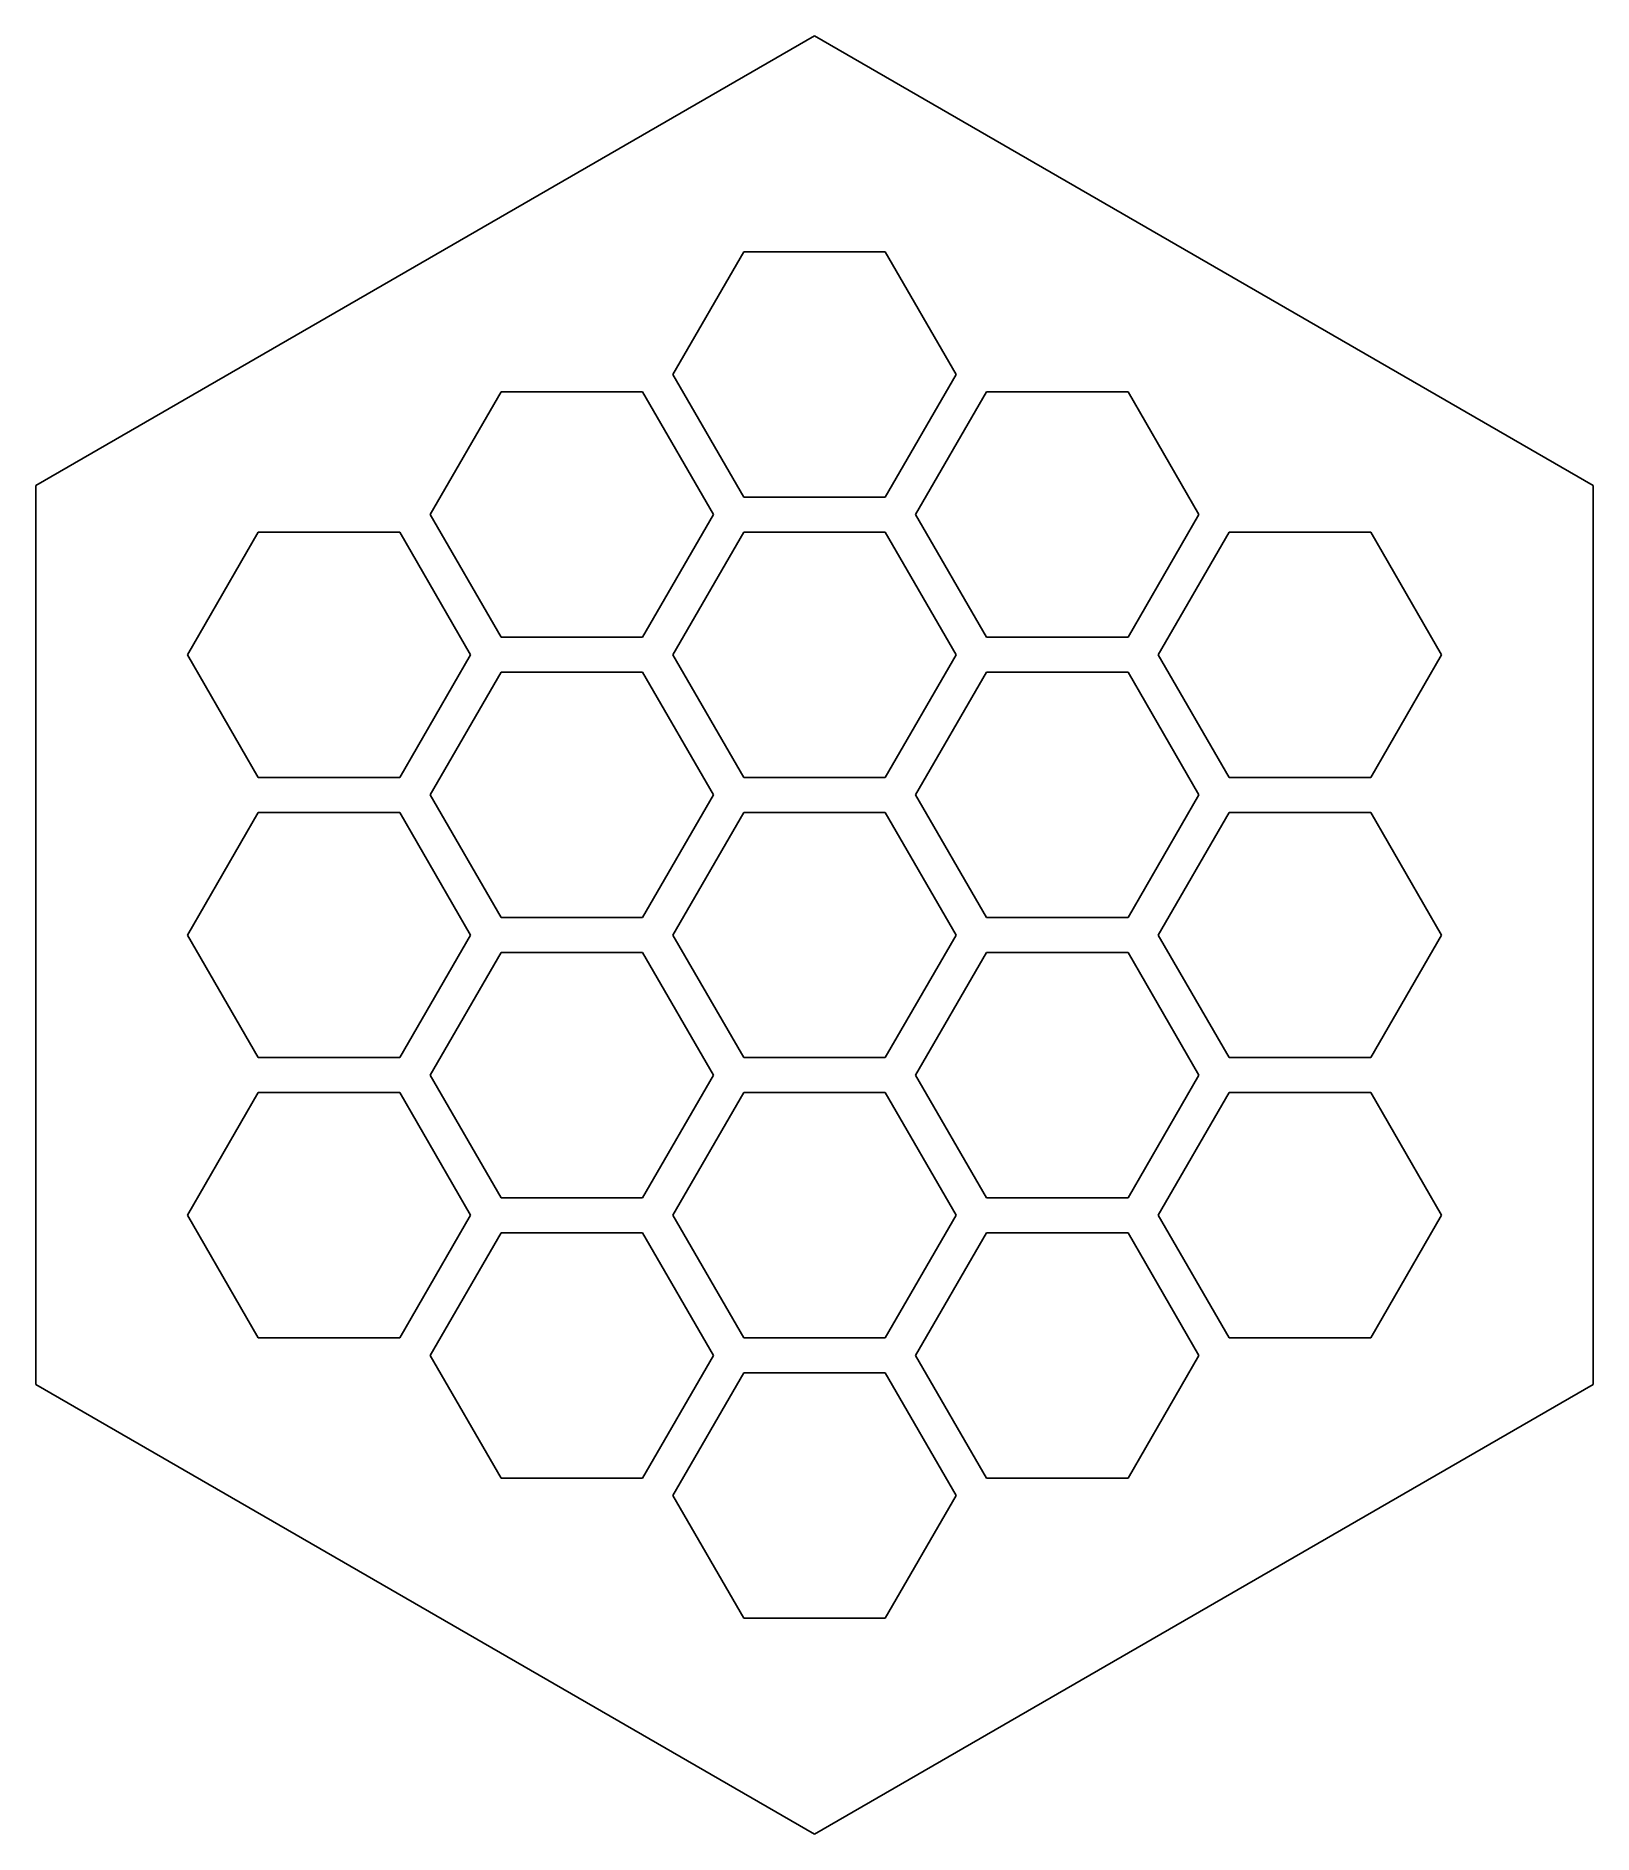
# Model space of a CAD drawing. Header units: millimetres. Extents: x -69 to 131, y -133 to 97.
import ezdxf

# ---------------------------------------------------------------- set-up
doc = ezdxf.new("R2010")
doc.units = ezdxf.units.MM
doc.layers.add('Body', color=7, linetype='CONTINUOUS')

msp = doc.modelspace()

# ---------------------------------------------------------------- linework, layer by layer
at = {"layer": 'Body'}
for p, q in [((31.18, 97.47), (-68.82, 39.74)), ((31.18, 97.47, -4), (-68.82, 39.74, -4)), ((31.18, 97.47), (-68.82, 39.74)), ((31.18, 97.47, -4), (-68.82, 39.74, -4)), ((31.18, 97.47), (31.18, 97.47, -4)), ((131.18, 39.74), (31.18, 97.47)), ((131.18, 39.74, -4), (31.18, 97.47, -4)), ((31.18, 97.47), (31.18, 97.47, -4)), ((131.18, 39.74), (31.18, 97.47)), ((131.18, 39.74, -4), (31.18, 97.47, -4)), ((22.08, 69.75), (12.99, 54)), ((22.08, 69.75, -4), (12.99, 54, -4)), ((22.08, 69.75), (12.99, 54)), ((22.08, 69.75, -4), (12.99, 54, -4)), ((22.08, 69.75), (22.08, 69.75, -4)), ((40.27, 69.75), (22.08, 69.75)), ((40.27, 69.75, -4), (22.08, 69.75, -4)), ((22.08, 69.75), (22.08, 69.75, -4)), ((40.27, 69.75), (22.08, 69.75)), ((40.27, 69.75, -4), (22.08, 69.75, -4)), ((40.27, 69.75), (40.27, 69.75, -4)), ((49.36, 54), (40.27, 69.75)), ((49.36, 54, -4), (40.27, 69.75, -4)), ((40.27, 69.75), (40.27, 69.75, -4)), ((49.36, 54), (40.27, 69.75)), ((49.36, 54, -4), (40.27, 69.75, -4)), ((12.99, 54), (12.99, 54, -4)), ((12.99, 54), (12.99, 54, -4)), ((12.99, 54), (22.08, 38.25)), ((12.99, 54, -4), (22.08, 38.25, -4)), ((12.99, 54), (22.08, 38.25)), ((12.99, 54, -4), (22.08, 38.25, -4)), ((40.27, 38.25), (49.36, 54)), ((40.27, 38.25, -4), (49.36, 54, -4)), ((40.27, 38.25), (49.36, 54)), ((40.27, 38.25, -4), (49.36, 54, -4)), ((49.36, 54), (49.36, 54, -4)), ((49.36, 54), (49.36, 54, -4)), ((-9.09, 51.75), (-18.19, 36)), ((-9.09, 51.75, -4), (-18.19, 36, -4)), ((-9.09, 51.75), (-18.19, 36)), ((-9.09, 51.75, -4), (-18.19, 36, -4)), ((-9.09, 51.75), (-9.09, 51.75, -4)), ((9.09, 51.75), (-9.09, 51.75)), ((9.09, 51.75, -4), (-9.09, 51.75, -4)), ((-9.09, 51.75), (-9.09, 51.75, -4)), ((9.09, 51.75), (-9.09, 51.75)), ((9.09, 51.75, -4), (-9.09, 51.75, -4)), ((9.09, 51.75), (9.09, 51.75, -4)), ((18.19, 36), (9.09, 51.75)), ((18.19, 36, -4), (9.09, 51.75, -4)), ((9.09, 51.75), (9.09, 51.75, -4)), ((18.19, 36), (9.09, 51.75)), ((18.19, 36, -4), (9.09, 51.75, -4)), ((53.26, 51.75), (44.17, 36)), ((53.26, 51.75, -4), (44.17, 36, -4)), ((53.26, 51.75), (44.17, 36)), ((53.26, 51.75, -4), (44.17, 36, -4)), ((53.26, 51.75), (53.26, 51.75, -4)), ((71.45, 51.75), (53.26, 51.75)), ((71.45, 51.75, -4), (53.26, 51.75, -4)), ((53.26, 51.75), (53.26, 51.75, -4)), ((71.45, 51.75), (53.26, 51.75)), ((71.45, 51.75, -4), (53.26, 51.75, -4)), ((71.45, 51.75), (71.45, 51.75, -4)), ((80.54, 36), (71.45, 51.75)), ((80.54, 36, -4), (71.45, 51.75, -4)), ((71.45, 51.75), (71.45, 51.75, -4)), ((80.54, 36), (71.45, 51.75)), ((80.54, 36, -4), (71.45, 51.75, -4)), ((-68.82, 39.74), (-68.82, 39.74, -4)), ((-68.82, 39.74), (-68.82, 39.74, -4)), ((-68.82, 39.74), (-68.82, -75.74)), ((-68.82, 39.74, -4), (-68.82, -75.74, -4)), ((-68.82, 39.74), (-68.82, -75.74)), ((-68.82, 39.74, -4), (-68.82, -75.74, -4)), ((131.18, 39.74), (131.18, 39.74, -4)), ((131.18, 39.74), (131.18, 39.74, -4)), ((131.18, -75.74), (131.18, 39.74)), ((131.18, -75.74, -4), (131.18, 39.74, -4)), ((131.18, -75.74), (131.18, 39.74)), ((131.18, -75.74, -4), (131.18, 39.74, -4)), ((22.08, 38.25), (22.08, 38.25, -4)), ((22.08, 38.25), (22.08, 38.25, -4)), ((22.08, 38.25), (40.27, 38.25)), ((22.08, 38.25, -4), (40.27, 38.25, -4)), ((22.08, 38.25), (40.27, 38.25)), ((22.08, 38.25, -4), (40.27, 38.25, -4)), ((40.27, 38.25), (40.27, 38.25, -4)), ((40.27, 38.25), (40.27, 38.25, -4)), ((-18.19, 36), (-18.19, 36, -4)), ((-18.19, 36), (-18.19, 36, -4)), ((-18.19, 36), (-9.09, 20.25)), ((-18.19, 36, -4), (-9.09, 20.25, -4)), ((-18.19, 36), (-9.09, 20.25)), ((-18.19, 36, -4), (-9.09, 20.25, -4)), ((9.09, 20.25), (18.19, 36)), ((9.09, 20.25, -4), (18.19, 36, -4)), ((9.09, 20.25), (18.19, 36)), ((9.09, 20.25, -4), (18.19, 36, -4)), ((18.19, 36), (18.19, 36, -4)), ((18.19, 36), (18.19, 36, -4)), ((44.17, 36), (44.17, 36, -4)), ((44.17, 36), (44.17, 36, -4)), ((44.17, 36), (53.26, 20.25)), ((44.17, 36, -4), (53.26, 20.25, -4)), ((44.17, 36), (53.26, 20.25)), ((44.17, 36, -4), (53.26, 20.25, -4)), ((71.45, 20.25), (80.54, 36)), ((71.45, 20.25, -4), (80.54, 36, -4)), ((71.45, 20.25), (80.54, 36)), ((71.45, 20.25, -4), (80.54, 36, -4)), ((80.54, 36), (80.54, 36, -4)), ((80.54, 36), (80.54, 36, -4)), ((-40.27, 33.75), (-49.36, 18)), ((-40.27, 33.75, -4), (-49.36, 18, -4)), ((-40.27, 33.75), (-49.36, 18)), ((-40.27, 33.75, -4), (-49.36, 18, -4)), ((-40.27, 33.75), (-40.27, 33.75, -4)), ((-22.08, 33.75), (-40.27, 33.75)), ((-22.08, 33.75, -4), (-40.27, 33.75, -4)), ((-40.27, 33.75), (-40.27, 33.75, -4)), ((-22.08, 33.75), (-40.27, 33.75)), ((-22.08, 33.75, -4), (-40.27, 33.75, -4)), ((-22.08, 33.75), (-22.08, 33.75, -4)), ((-12.99, 18), (-22.08, 33.75)), ((-12.99, 18, -4), (-22.08, 33.75, -4)), ((-22.08, 33.75), (-22.08, 33.75, -4)), ((-12.99, 18), (-22.08, 33.75)), ((-12.99, 18, -4), (-22.08, 33.75, -4)), ((22.08, 33.75), (12.99, 18)), ((22.08, 33.75, -4), (12.99, 18, -4)), ((22.08, 33.75), (12.99, 18)), ((22.08, 33.75, -4), (12.99, 18, -4)), ((22.08, 33.75), (22.08, 33.75, -4)), ((40.27, 33.75), (22.08, 33.75)), ((40.27, 33.75, -4), (22.08, 33.75, -4)), ((22.08, 33.75), (22.08, 33.75, -4)), ((40.27, 33.75), (22.08, 33.75)), ((40.27, 33.75, -4), (22.08, 33.75, -4)), ((40.27, 33.75), (40.27, 33.75, -4)), ((49.36, 18), (40.27, 33.75)), ((49.36, 18, -4), (40.27, 33.75, -4)), ((40.27, 33.75), (40.27, 33.75, -4)), ((49.36, 18), (40.27, 33.75)), ((49.36, 18, -4), (40.27, 33.75, -4)), ((84.44, 33.75), (75.34, 18)), ((84.44, 33.75, -4), (75.34, 18, -4)), ((84.44, 33.75), (75.34, 18)), ((84.44, 33.75, -4), (75.34, 18, -4)), ((84.44, 33.75), (84.44, 33.75, -4)), ((102.62, 33.75), (84.44, 33.75)), ((102.62, 33.75, -4), (84.44, 33.75, -4)), ((84.44, 33.75), (84.44, 33.75, -4)), ((102.62, 33.75), (84.44, 33.75)), ((102.62, 33.75, -4), (84.44, 33.75, -4)), ((102.62, 33.75), (102.62, 33.75, -4)), ((111.72, 18), (102.62, 33.75)), ((111.72, 18, -4), (102.62, 33.75, -4)), ((102.62, 33.75), (102.62, 33.75, -4)), ((111.72, 18), (102.62, 33.75)), ((111.72, 18, -4), (102.62, 33.75, -4)), ((-9.09, 20.25), (-9.09, 20.25, -4)), ((-9.09, 20.25), (-9.09, 20.25, -4)), ((-9.09, 20.25), (9.09, 20.25)), ((-9.09, 20.25, -4), (9.09, 20.25, -4)), ((-9.09, 20.25), (9.09, 20.25)), ((-9.09, 20.25, -4), (9.09, 20.25, -4)), ((9.09, 20.25), (9.09, 20.25, -4)), ((9.09, 20.25), (9.09, 20.25, -4)), ((53.26, 20.25), (53.26, 20.25, -4)), ((53.26, 20.25), (53.26, 20.25, -4)), ((53.26, 20.25), (71.45, 20.25)), ((53.26, 20.25, -4), (71.45, 20.25, -4)), ((53.26, 20.25), (71.45, 20.25)), ((53.26, 20.25, -4), (71.45, 20.25, -4)), ((71.45, 20.25), (71.45, 20.25, -4)), ((71.45, 20.25), (71.45, 20.25, -4)), ((-49.36, 18), (-49.36, 18, -4)), ((-49.36, 18), (-49.36, 18, -4)), ((-49.36, 18), (-40.27, 2.25)), ((-49.36, 18, -4), (-40.27, 2.25, -4)), ((-49.36, 18), (-40.27, 2.25)), ((-49.36, 18, -4), (-40.27, 2.25, -4)), ((-22.08, 2.25), (-12.99, 18)), ((-22.08, 2.25, -4), (-12.99, 18, -4)), ((-22.08, 2.25), (-12.99, 18)), ((-22.08, 2.25, -4), (-12.99, 18, -4)), ((-12.99, 18), (-12.99, 18, -4)), ((-12.99, 18), (-12.99, 18, -4)), ((12.99, 18), (12.99, 18, -4)), ((12.99, 18), (12.99, 18, -4)), ((12.99, 18), (22.08, 2.25)), ((12.99, 18, -4), (22.08, 2.25, -4)), ((12.99, 18), (22.08, 2.25)), ((12.99, 18, -4), (22.08, 2.25, -4)), ((40.27, 2.25), (49.36, 18)), ((40.27, 2.25, -4), (49.36, 18, -4)), ((40.27, 2.25), (49.36, 18)), ((40.27, 2.25, -4), (49.36, 18, -4)), ((49.36, 18), (49.36, 18, -4)), ((49.36, 18), (49.36, 18, -4)), ((75.34, 18), (75.34, 18, -4)), ((75.34, 18), (75.34, 18, -4)), ((75.34, 18), (84.44, 2.25)), ((75.34, 18, -4), (84.44, 2.25, -4)), ((75.34, 18), (84.44, 2.25)), ((75.34, 18, -4), (84.44, 2.25, -4)), ((102.62, 2.25), (111.72, 18)), ((102.62, 2.25, -4), (111.72, 18, -4)), ((102.62, 2.25), (111.72, 18)), ((102.62, 2.25, -4), (111.72, 18, -4)), ((111.72, 18), (111.72, 18, -4)), ((111.72, 18), (111.72, 18, -4)), ((-9.09, 15.75), (-18.19, 0)), ((-9.09, 15.75, -4), (-18.19, 0, -4)), ((-9.09, 15.75), (-18.19, 0)), ((-9.09, 15.75, -4), (-18.19, 0, -4)), ((-9.09, 15.75), (-9.09, 15.75, -4)), ((9.09, 15.75), (-9.09, 15.75)), ((9.09, 15.75, -4), (-9.09, 15.75, -4)), ((-9.09, 15.75), (-9.09, 15.75, -4)), ((9.09, 15.75), (-9.09, 15.75)), ((9.09, 15.75, -4), (-9.09, 15.75, -4)), ((9.09, 15.75), (9.09, 15.75, -4)), ((18.19, 0), (9.09, 15.75)), ((18.19, 0, -4), (9.09, 15.75, -4)), ((9.09, 15.75), (9.09, 15.75, -4)), ((18.19, 0), (9.09, 15.75)), ((18.19, 0, -4), (9.09, 15.75, -4)), ((53.26, 15.75), (44.17, 0)), ((53.26, 15.75, -4), (44.17, 0, -4)), ((53.26, 15.75), (44.17, 0)), ((53.26, 15.75, -4), (44.17, 0, -4)), ((53.26, 15.75), (53.26, 15.75, -4)), ((71.45, 15.75), (53.26, 15.75)), ((71.45, 15.75, -4), (53.26, 15.75, -4)), ((53.26, 15.75), (53.26, 15.75, -4)), ((71.45, 15.75), (53.26, 15.75)), ((71.45, 15.75, -4), (53.26, 15.75, -4)), ((71.45, 15.75), (71.45, 15.75, -4)), ((80.54, 0), (71.45, 15.75)), ((80.54, 0, -4), (71.45, 15.75, -4)), ((71.45, 15.75), (71.45, 15.75, -4)), ((80.54, 0), (71.45, 15.75)), ((80.54, 0, -4), (71.45, 15.75, -4)), ((-40.27, 2.25), (-40.27, 2.25, -4)), ((-40.27, 2.25), (-40.27, 2.25, -4)), ((-40.27, 2.25), (-22.08, 2.25)), ((-40.27, 2.25, -4), (-22.08, 2.25, -4)), ((-40.27, 2.25), (-22.08, 2.25)), ((-40.27, 2.25, -4), (-22.08, 2.25, -4)), ((-22.08, 2.25), (-22.08, 2.25, -4)), ((-22.08, 2.25), (-22.08, 2.25, -4)), ((-18.19, 0), (-18.19, 0, -4)), ((-18.19, 0), (-18.19, 0, -4)), ((-18.19, 0), (-9.09, -15.75)), ((-18.19, 0, -4), (-9.09, -15.75, -4)), ((-18.19, 0), (-9.09, -15.75)), ((-18.19, 0, -4), (-9.09, -15.75, -4)), ((9.09, -15.75), (18.19, 0)), ((9.09, -15.75, -4), (18.19, 0, -4)), ((9.09, -15.75), (18.19, 0)), ((9.09, -15.75, -4), (18.19, 0, -4)), ((18.19, 0), (18.19, 0, -4)), ((18.19, 0), (18.19, 0, -4)), ((22.08, 2.25), (22.08, 2.25, -4)), ((22.08, 2.25), (22.08, 2.25, -4)), ((22.08, 2.25), (40.27, 2.25)), ((22.08, 2.25, -4), (40.27, 2.25, -4)), ((22.08, 2.25), (40.27, 2.25)), ((22.08, 2.25, -4), (40.27, 2.25, -4)), ((40.27, 2.25), (40.27, 2.25, -4)), ((40.27, 2.25), (40.27, 2.25, -4)), ((44.17, 0), (44.17, 0, -4)), ((44.17, 0), (44.17, 0, -4)), ((44.17, 0), (53.26, -15.75)), ((44.17, 0, -4), (53.26, -15.75, -4)), ((44.17, 0), (53.26, -15.75)), ((44.17, 0, -4), (53.26, -15.75, -4)), ((71.45, -15.75), (80.54, 0)), ((71.45, -15.75, -4), (80.54, 0, -4)), ((71.45, -15.75), (80.54, 0)), ((71.45, -15.75, -4), (80.54, 0, -4)), ((80.54, 0), (80.54, 0, -4)), ((80.54, 0), (80.54, 0, -4)), ((84.44, 2.25), (84.44, 2.25, -4)), ((84.44, 2.25), (84.44, 2.25, -4)), ((84.44, 2.25), (102.62, 2.25)), ((84.44, 2.25, -4), (102.62, 2.25, -4)), ((84.44, 2.25), (102.62, 2.25)), ((84.44, 2.25, -4), (102.62, 2.25, -4)), ((102.62, 2.25), (102.62, 2.25, -4)), ((102.62, 2.25), (102.62, 2.25, -4)), ((-40.27, -2.25), (-49.36, -18)), ((-40.27, -2.25, -4), (-49.36, -18, -4)), ((-40.27, -2.25), (-49.36, -18)), ((-40.27, -2.25, -4), (-49.36, -18, -4)), ((-40.27, -2.25), (-40.27, -2.25, -4)), ((-22.08, -2.25), (-40.27, -2.25)), ((-22.08, -2.25, -4), (-40.27, -2.25, -4)), ((-40.27, -2.25), (-40.27, -2.25, -4)), ((-22.08, -2.25), (-40.27, -2.25)), ((-22.08, -2.25, -4), (-40.27, -2.25, -4)), ((-22.08, -2.25), (-22.08, -2.25, -4)), ((-12.99, -18), (-22.08, -2.25)), ((-12.99, -18, -4), (-22.08, -2.25, -4)), ((-22.08, -2.25), (-22.08, -2.25, -4)), ((-12.99, -18), (-22.08, -2.25)), ((-12.99, -18, -4), (-22.08, -2.25, -4)), ((22.08, -2.25), (12.99, -18)), ((22.08, -2.25, -4), (12.99, -18, -4)), ((22.08, -2.25), (12.99, -18)), ((22.08, -2.25, -4), (12.99, -18, -4)), ((22.08, -2.25), (22.08, -2.25, -4)), ((40.27, -2.25), (22.08, -2.25)), ((40.27, -2.25, -4), (22.08, -2.25, -4)), ((22.08, -2.25), (22.08, -2.25, -4)), ((40.27, -2.25), (22.08, -2.25)), ((40.27, -2.25, -4), (22.08, -2.25, -4)), ((40.27, -2.25), (40.27, -2.25, -4)), ((49.36, -18), (40.27, -2.25)), ((49.36, -18, -4), (40.27, -2.25, -4)), ((40.27, -2.25), (40.27, -2.25, -4)), ((49.36, -18), (40.27, -2.25)), ((49.36, -18, -4), (40.27, -2.25, -4)), ((84.44, -2.25), (75.34, -18)), ((84.44, -2.25, -4), (75.34, -18, -4)), ((84.44, -2.25), (75.34, -18)), ((84.44, -2.25, -4), (75.34, -18, -4)), ((84.44, -2.25), (84.44, -2.25, -4)), ((102.62, -2.25), (84.44, -2.25)), ((102.62, -2.25, -4), (84.44, -2.25, -4)), ((84.44, -2.25), (84.44, -2.25, -4)), ((102.62, -2.25), (84.44, -2.25)), ((102.62, -2.25, -4), (84.44, -2.25, -4)), ((102.62, -2.25), (102.62, -2.25, -4)), ((111.72, -18), (102.62, -2.25)), ((111.72, -18, -4), (102.62, -2.25, -4)), ((102.62, -2.25), (102.62, -2.25, -4)), ((111.72, -18), (102.62, -2.25)), ((111.72, -18, -4), (102.62, -2.25, -4)), ((-9.09, -15.75), (-9.09, -15.75, -4)), ((-9.09, -15.75), (-9.09, -15.75, -4)), ((-9.09, -15.75), (9.09, -15.75)), ((-9.09, -15.75, -4), (9.09, -15.75, -4)), ((-9.09, -15.75), (9.09, -15.75)), ((-9.09, -15.75, -4), (9.09, -15.75, -4)), ((9.09, -15.75), (9.09, -15.75, -4)), ((9.09, -15.75), (9.09, -15.75, -4)), ((53.26, -15.75), (53.26, -15.75, -4)), ((53.26, -15.75), (53.26, -15.75, -4)), ((53.26, -15.75), (71.45, -15.75)), ((53.26, -15.75, -4), (71.45, -15.75, -4)), ((53.26, -15.75), (71.45, -15.75)), ((53.26, -15.75, -4), (71.45, -15.75, -4)), ((71.45, -15.75), (71.45, -15.75, -4)), ((71.45, -15.75), (71.45, -15.75, -4)), ((-49.36, -18), (-49.36, -18, -4)), ((-49.36, -18), (-49.36, -18, -4)), ((-49.36, -18), (-40.27, -33.75)), ((-49.36, -18, -4), (-40.27, -33.75, -4)), ((-49.36, -18), (-40.27, -33.75)), ((-49.36, -18, -4), (-40.27, -33.75, -4)), ((-22.08, -33.75), (-12.99, -18)), ((-22.08, -33.75, -4), (-12.99, -18, -4)), ((-22.08, -33.75), (-12.99, -18)), ((-22.08, -33.75, -4), (-12.99, -18, -4)), ((-12.99, -18), (-12.99, -18, -4)), ((-12.99, -18), (-12.99, -18, -4)), ((12.99, -18), (12.99, -18, -4)), ((12.99, -18), (12.99, -18, -4)), ((12.99, -18), (22.08, -33.75)), ((12.99, -18, -4), (22.08, -33.75, -4)), ((12.99, -18), (22.08, -33.75)), ((12.99, -18, -4), (22.08, -33.75, -4)), ((40.27, -33.75), (49.36, -18)), ((40.27, -33.75, -4), (49.36, -18, -4)), ((40.27, -33.75), (49.36, -18)), ((40.27, -33.75, -4), (49.36, -18, -4)), ((49.36, -18), (49.36, -18, -4)), ((49.36, -18), (49.36, -18, -4)), ((75.34, -18), (75.34, -18, -4)), ((75.34, -18), (75.34, -18, -4)), ((75.34, -18), (84.44, -33.75)), ((75.34, -18, -4), (84.44, -33.75, -4)), ((75.34, -18), (84.44, -33.75)), ((75.34, -18, -4), (84.44, -33.75, -4)), ((102.62, -33.75), (111.72, -18)), ((102.62, -33.75, -4), (111.72, -18, -4)), ((102.62, -33.75), (111.72, -18)), ((102.62, -33.75, -4), (111.72, -18, -4)), ((111.72, -18), (111.72, -18, -4)), ((111.72, -18), (111.72, -18, -4)), ((-9.09, -20.25), (-18.19, -36)), ((-9.09, -20.25, -4), (-18.19, -36, -4)), ((-9.09, -20.25), (-18.19, -36)), ((-9.09, -20.25, -4), (-18.19, -36, -4)), ((-9.09, -20.25), (-9.09, -20.25, -4)), ((9.09, -20.25), (-9.09, -20.25)), ((9.09, -20.25, -4), (-9.09, -20.25, -4)), ((-9.09, -20.25), (-9.09, -20.25, -4)), ((9.09, -20.25), (-9.09, -20.25)), ((9.09, -20.25, -4), (-9.09, -20.25, -4)), ((9.09, -20.25), (9.09, -20.25, -4)), ((18.19, -36), (9.09, -20.25)), ((18.19, -36, -4), (9.09, -20.25, -4)), ((9.09, -20.25), (9.09, -20.25, -4)), ((18.19, -36), (9.09, -20.25)), ((18.19, -36, -4), (9.09, -20.25, -4)), ((53.26, -20.25), (44.17, -36)), ((53.26, -20.25, -4), (44.17, -36, -4)), ((53.26, -20.25), (44.17, -36)), ((53.26, -20.25, -4), (44.17, -36, -4)), ((53.26, -20.25), (53.26, -20.25, -4)), ((71.45, -20.25), (53.26, -20.25)), ((71.45, -20.25, -4), (53.26, -20.25, -4)), ((53.26, -20.25), (53.26, -20.25, -4)), ((71.45, -20.25), (53.26, -20.25)), ((71.45, -20.25, -4), (53.26, -20.25, -4)), ((71.45, -20.25), (71.45, -20.25, -4)), ((80.54, -36), (71.45, -20.25)), ((80.54, -36, -4), (71.45, -20.25, -4)), ((71.45, -20.25), (71.45, -20.25, -4)), ((80.54, -36), (71.45, -20.25)), ((80.54, -36, -4), (71.45, -20.25, -4)), ((-40.27, -33.75), (-40.27, -33.75, -4)), ((-40.27, -33.75), (-40.27, -33.75, -4)), ((-40.27, -33.75), (-22.08, -33.75)), ((-40.27, -33.75, -4), (-22.08, -33.75, -4)), ((-40.27, -33.75), (-22.08, -33.75)), ((-40.27, -33.75, -4), (-22.08, -33.75, -4)), ((-22.08, -33.75), (-22.08, -33.75, -4)), ((-22.08, -33.75), (-22.08, -33.75, -4)), ((22.08, -33.75), (22.08, -33.75, -4)), ((22.08, -33.75), (22.08, -33.75, -4)), ((22.08, -33.75), (40.27, -33.75)), ((22.08, -33.75, -4), (40.27, -33.75, -4)), ((22.08, -33.75), (40.27, -33.75)), ((22.08, -33.75, -4), (40.27, -33.75, -4)), ((40.27, -33.75), (40.27, -33.75, -4)), ((40.27, -33.75), (40.27, -33.75, -4)), ((84.44, -33.75), (84.44, -33.75, -4)), ((84.44, -33.75), (84.44, -33.75, -4)), ((84.44, -33.75), (102.62, -33.75)), ((84.44, -33.75, -4), (102.62, -33.75, -4)), ((84.44, -33.75), (102.62, -33.75)), ((84.44, -33.75, -4), (102.62, -33.75, -4)), ((102.62, -33.75), (102.62, -33.75, -4)), ((102.62, -33.75), (102.62, -33.75, -4)), ((-18.19, -36), (-18.19, -36, -4)), ((-18.19, -36), (-18.19, -36, -4)), ((-18.19, -36), (-9.09, -51.75)), ((-18.19, -36, -4), (-9.09, -51.75, -4)), ((-18.19, -36), (-9.09, -51.75)), ((-18.19, -36, -4), (-9.09, -51.75, -4)), ((9.09, -51.75), (18.19, -36)), ((9.09, -51.75, -4), (18.19, -36, -4)), ((9.09, -51.75), (18.19, -36)), ((9.09, -51.75, -4), (18.19, -36, -4)), ((18.19, -36), (18.19, -36, -4)), ((18.19, -36), (18.19, -36, -4)), ((44.17, -36), (44.17, -36, -4)), ((44.17, -36), (44.17, -36, -4)), ((44.17, -36), (53.26, -51.75)), ((44.17, -36, -4), (53.26, -51.75, -4)), ((44.17, -36), (53.26, -51.75)), ((44.17, -36, -4), (53.26, -51.75, -4)), ((71.45, -51.75), (80.54, -36)), ((71.45, -51.75, -4), (80.54, -36, -4)), ((71.45, -51.75), (80.54, -36)), ((71.45, -51.75, -4), (80.54, -36, -4)), ((80.54, -36), (80.54, -36, -4)), ((80.54, -36), (80.54, -36, -4)), ((-40.27, -38.25), (-49.36, -54)), ((-40.27, -38.25, -4), (-49.36, -54, -4)), ((-40.27, -38.25), (-49.36, -54)), ((-40.27, -38.25, -4), (-49.36, -54, -4)), ((-40.27, -38.25), (-40.27, -38.25, -4)), ((-22.08, -38.25), (-40.27, -38.25)), ((-22.08, -38.25, -4), (-40.27, -38.25, -4)), ((-40.27, -38.25), (-40.27, -38.25, -4)), ((-22.08, -38.25), (-40.27, -38.25)), ((-22.08, -38.25, -4), (-40.27, -38.25, -4)), ((-22.08, -38.25), (-22.08, -38.25, -4)), ((-12.99, -54), (-22.08, -38.25)), ((-12.99, -54, -4), (-22.08, -38.25, -4)), ((-22.08, -38.25), (-22.08, -38.25, -4)), ((-12.99, -54), (-22.08, -38.25)), ((-12.99, -54, -4), (-22.08, -38.25, -4)), ((22.08, -38.25), (12.99, -54)), ((22.08, -38.25, -4), (12.99, -54, -4)), ((22.08, -38.25), (12.99, -54)), ((22.08, -38.25, -4), (12.99, -54, -4)), ((22.08, -38.25), (22.08, -38.25, -4)), ((40.27, -38.25), (22.08, -38.25)), ((40.27, -38.25, -4), (22.08, -38.25, -4)), ((22.08, -38.25), (22.08, -38.25, -4)), ((40.27, -38.25), (22.08, -38.25)), ((40.27, -38.25, -4), (22.08, -38.25, -4)), ((40.27, -38.25), (40.27, -38.25, -4)), ((49.36, -54), (40.27, -38.25)), ((49.36, -54, -4), (40.27, -38.25, -4)), ((40.27, -38.25), (40.27, -38.25, -4)), ((49.36, -54), (40.27, -38.25)), ((49.36, -54, -4), (40.27, -38.25, -4)), ((84.44, -38.25), (75.34, -54)), ((84.44, -38.25, -4), (75.34, -54, -4)), ((84.44, -38.25), (75.34, -54)), ((84.44, -38.25, -4), (75.34, -54, -4)), ((84.44, -38.25), (84.44, -38.25, -4)), ((102.62, -38.25), (84.44, -38.25)), ((102.62, -38.25, -4), (84.44, -38.25, -4)), ((84.44, -38.25), (84.44, -38.25, -4)), ((102.62, -38.25), (84.44, -38.25)), ((102.62, -38.25, -4), (84.44, -38.25, -4)), ((102.62, -38.25), (102.62, -38.25, -4)), ((111.72, -54), (102.62, -38.25)), ((111.72, -54, -4), (102.62, -38.25, -4)), ((102.62, -38.25), (102.62, -38.25, -4)), ((111.72, -54), (102.62, -38.25)), ((111.72, -54, -4), (102.62, -38.25, -4)), ((-9.09, -51.75), (-9.09, -51.75, -4)), ((-9.09, -51.75), (-9.09, -51.75, -4)), ((-9.09, -51.75), (9.09, -51.75)), ((-9.09, -51.75, -4), (9.09, -51.75, -4)), ((-9.09, -51.75), (9.09, -51.75)), ((-9.09, -51.75, -4), (9.09, -51.75, -4)), ((9.09, -51.75), (9.09, -51.75, -4)), ((9.09, -51.75), (9.09, -51.75, -4)), ((53.26, -51.75), (53.26, -51.75, -4)), ((53.26, -51.75), (53.26, -51.75, -4)), ((53.26, -51.75), (71.45, -51.75)), ((53.26, -51.75, -4), (71.45, -51.75, -4)), ((53.26, -51.75), (71.45, -51.75)), ((53.26, -51.75, -4), (71.45, -51.75, -4)), ((71.45, -51.75), (71.45, -51.75, -4)), ((71.45, -51.75), (71.45, -51.75, -4)), ((-49.36, -54), (-49.36, -54, -4)), ((-49.36, -54), (-49.36, -54, -4)), ((-49.36, -54), (-40.27, -69.75)), ((-49.36, -54, -4), (-40.27, -69.75, -4)), ((-49.36, -54), (-40.27, -69.75)), ((-49.36, -54, -4), (-40.27, -69.75, -4)), ((-22.08, -69.75), (-12.99, -54)), ((-22.08, -69.75, -4), (-12.99, -54, -4)), ((-22.08, -69.75), (-12.99, -54)), ((-22.08, -69.75, -4), (-12.99, -54, -4)), ((-12.99, -54), (-12.99, -54, -4)), ((-12.99, -54), (-12.99, -54, -4)), ((12.99, -54), (12.99, -54, -4)), ((12.99, -54), (12.99, -54, -4)), ((12.99, -54), (22.08, -69.75)), ((12.99, -54, -4), (22.08, -69.75, -4)), ((12.99, -54), (22.08, -69.75)), ((12.99, -54, -4), (22.08, -69.75, -4)), ((40.27, -69.75), (49.36, -54)), ((40.27, -69.75, -4), (49.36, -54, -4)), ((40.27, -69.75), (49.36, -54)), ((40.27, -69.75, -4), (49.36, -54, -4)), ((49.36, -54), (49.36, -54, -4)), ((49.36, -54), (49.36, -54, -4)), ((75.34, -54), (75.34, -54, -4)), ((75.34, -54), (75.34, -54, -4)), ((75.34, -54), (84.44, -69.75)), ((75.34, -54, -4), (84.44, -69.75, -4)), ((75.34, -54), (84.44, -69.75)), ((75.34, -54, -4), (84.44, -69.75, -4)), ((102.62, -69.75), (111.72, -54)), ((102.62, -69.75, -4), (111.72, -54, -4)), ((102.62, -69.75), (111.72, -54)), ((102.62, -69.75, -4), (111.72, -54, -4)), ((111.72, -54), (111.72, -54, -4)), ((111.72, -54), (111.72, -54, -4)), ((-9.09, -56.25), (-18.19, -72)), ((-9.09, -56.25, -4), (-18.19, -72, -4)), ((-9.09, -56.25), (-18.19, -72)), ((-9.09, -56.25, -4), (-18.19, -72, -4)), ((-9.09, -56.25), (-9.09, -56.25, -4)), ((9.09, -56.25), (-9.09, -56.25)), ((9.09, -56.25, -4), (-9.09, -56.25, -4)), ((-9.09, -56.25), (-9.09, -56.25, -4)), ((9.09, -56.25), (-9.09, -56.25)), ((9.09, -56.25, -4), (-9.09, -56.25, -4)), ((9.09, -56.25), (9.09, -56.25, -4)), ((18.19, -72), (9.09, -56.25)), ((18.19, -72, -4), (9.09, -56.25, -4)), ((9.09, -56.25), (9.09, -56.25, -4)), ((18.19, -72), (9.09, -56.25)), ((18.19, -72, -4), (9.09, -56.25, -4)), ((53.26, -56.25), (44.17, -72)), ((53.26, -56.25, -4), (44.17, -72, -4)), ((53.26, -56.25), (44.17, -72)), ((53.26, -56.25, -4), (44.17, -72, -4)), ((53.26, -56.25), (53.26, -56.25, -4)), ((71.45, -56.25), (53.26, -56.25)), ((71.45, -56.25, -4), (53.26, -56.25, -4)), ((53.26, -56.25), (53.26, -56.25, -4)), ((71.45, -56.25), (53.26, -56.25)), ((71.45, -56.25, -4), (53.26, -56.25, -4)), ((71.45, -56.25), (71.45, -56.25, -4)), ((80.54, -72), (71.45, -56.25)), ((80.54, -72, -4), (71.45, -56.25, -4)), ((71.45, -56.25), (71.45, -56.25, -4)), ((80.54, -72), (71.45, -56.25)), ((80.54, -72, -4), (71.45, -56.25, -4)), ((-40.27, -69.75), (-40.27, -69.75, -4)), ((-40.27, -69.75), (-40.27, -69.75, -4)), ((-40.27, -69.75), (-22.08, -69.75)), ((-40.27, -69.75, -4), (-22.08, -69.75, -4)), ((-40.27, -69.75), (-22.08, -69.75)), ((-40.27, -69.75, -4), (-22.08, -69.75, -4)), ((-22.08, -69.75), (-22.08, -69.75, -4)), ((-22.08, -69.75), (-22.08, -69.75, -4)), ((22.08, -69.75), (22.08, -69.75, -4)), ((22.08, -69.75), (22.08, -69.75, -4)), ((22.08, -69.75), (40.27, -69.75)), ((22.08, -69.75, -4), (40.27, -69.75, -4)), ((22.08, -69.75), (40.27, -69.75)), ((22.08, -69.75, -4), (40.27, -69.75, -4)), ((40.27, -69.75), (40.27, -69.75, -4)), ((40.27, -69.75), (40.27, -69.75, -4)), ((84.44, -69.75), (84.44, -69.75, -4)), ((84.44, -69.75), (84.44, -69.75, -4)), ((84.44, -69.75), (102.62, -69.75)), ((84.44, -69.75, -4), (102.62, -69.75, -4)), ((84.44, -69.75), (102.62, -69.75)), ((84.44, -69.75, -4), (102.62, -69.75, -4)), ((102.62, -69.75), (102.62, -69.75, -4)), ((102.62, -69.75), (102.62, -69.75, -4)), ((-18.19, -72), (-18.19, -72, -4)), ((-18.19, -72), (-18.19, -72, -4)), ((-18.19, -72), (-9.09, -87.75)), ((-18.19, -72, -4), (-9.09, -87.75, -4)), ((-18.19, -72), (-9.09, -87.75)), ((-18.19, -72, -4), (-9.09, -87.75, -4)), ((9.09, -87.75), (18.19, -72)), ((9.09, -87.75, -4), (18.19, -72, -4)), ((9.09, -87.75), (18.19, -72)), ((9.09, -87.75, -4), (18.19, -72, -4)), ((18.19, -72), (18.19, -72, -4)), ((18.19, -72), (18.19, -72, -4)), ((44.17, -72), (44.17, -72, -4)), ((44.17, -72), (44.17, -72, -4)), ((44.17, -72), (53.26, -87.75)), ((44.17, -72, -4), (53.26, -87.75, -4)), ((44.17, -72), (53.26, -87.75)), ((44.17, -72, -4), (53.26, -87.75, -4)), ((71.45, -87.75), (80.54, -72)), ((71.45, -87.75, -4), (80.54, -72, -4)), ((71.45, -87.75), (80.54, -72)), ((71.45, -87.75, -4), (80.54, -72, -4)), ((80.54, -72), (80.54, -72, -4)), ((80.54, -72), (80.54, -72, -4)), ((-68.82, -75.74), (-68.82, -75.74, -4)), ((-68.82, -75.74), (-68.82, -75.74, -4)), ((-68.82, -75.74), (31.18, -133.47)), ((-68.82, -75.74, -4), (31.18, -133.47, -4)), ((-68.82, -75.74), (31.18, -133.47)), ((-68.82, -75.74, -4), (31.18, -133.47, -4)), ((22.08, -74.25), (12.99, -90)), ((22.08, -74.25, -4), (12.99, -90, -4)), ((22.08, -74.25), (12.99, -90)), ((22.08, -74.25, -4), (12.99, -90, -4)), ((22.08, -74.25), (22.08, -74.25, -4)), ((40.27, -74.25), (22.08, -74.25)), ((40.27, -74.25, -4), (22.08, -74.25, -4)), ((22.08, -74.25), (22.08, -74.25, -4)), ((40.27, -74.25), (22.08, -74.25)), ((40.27, -74.25, -4), (22.08, -74.25, -4)), ((31.18, -133.47), (131.18, -75.74)), ((31.18, -133.47, -4), (131.18, -75.74, -4)), ((31.18, -133.47), (131.18, -75.74)), ((31.18, -133.47, -4), (131.18, -75.74, -4)), ((40.27, -74.25), (40.27, -74.25, -4)), ((49.36, -90), (40.27, -74.25)), ((49.36, -90, -4), (40.27, -74.25, -4)), ((40.27, -74.25), (40.27, -74.25, -4)), ((49.36, -90), (40.27, -74.25)), ((49.36, -90, -4), (40.27, -74.25, -4)), ((131.18, -75.74), (131.18, -75.74, -4)), ((131.18, -75.74), (131.18, -75.74, -4)), ((-9.09, -87.75), (-9.09, -87.75, -4)), ((-9.09, -87.75), (-9.09, -87.75, -4)), ((-9.09, -87.75), (9.09, -87.75)), ((-9.09, -87.75, -4), (9.09, -87.75, -4)), ((-9.09, -87.75), (9.09, -87.75)), ((-9.09, -87.75, -4), (9.09, -87.75, -4)), ((9.09, -87.75), (9.09, -87.75, -4)), ((9.09, -87.75), (9.09, -87.75, -4)), ((53.26, -87.75), (53.26, -87.75, -4)), ((53.26, -87.75), (53.26, -87.75, -4)), ((53.26, -87.75), (71.45, -87.75)), ((53.26, -87.75, -4), (71.45, -87.75, -4)), ((53.26, -87.75), (71.45, -87.75)), ((53.26, -87.75, -4), (71.45, -87.75, -4)), ((71.45, -87.75), (71.45, -87.75, -4)), ((71.45, -87.75), (71.45, -87.75, -4)), ((12.99, -90), (12.99, -90, -4)), ((12.99, -90), (12.99, -90, -4)), ((12.99, -90), (22.08, -105.75)), ((12.99, -90, -4), (22.08, -105.75, -4)), ((12.99, -90), (22.08, -105.75)), ((12.99, -90, -4), (22.08, -105.75, -4)), ((40.27, -105.75), (49.36, -90)), ((40.27, -105.75, -4), (49.36, -90, -4)), ((40.27, -105.75), (49.36, -90)), ((40.27, -105.75, -4), (49.36, -90, -4)), ((49.36, -90), (49.36, -90, -4)), ((49.36, -90), (49.36, -90, -4)), ((22.08, -105.75), (22.08, -105.75, -4)), ((22.08, -105.75), (22.08, -105.75, -4)), ((22.08, -105.75), (40.27, -105.75)), ((22.08, -105.75, -4), (40.27, -105.75, -4)), ((22.08, -105.75), (40.27, -105.75)), ((22.08, -105.75, -4), (40.27, -105.75, -4)), ((40.27, -105.75), (40.27, -105.75, -4)), ((40.27, -105.75), (40.27, -105.75, -4)), ((31.18, -133.47), (31.18, -133.47, -4)), ((31.18, -133.47), (31.18, -133.47, -4))]:
    msp.add_line(p, q, dxfattribs=at)

doc.saveas('drawing.dxf')
